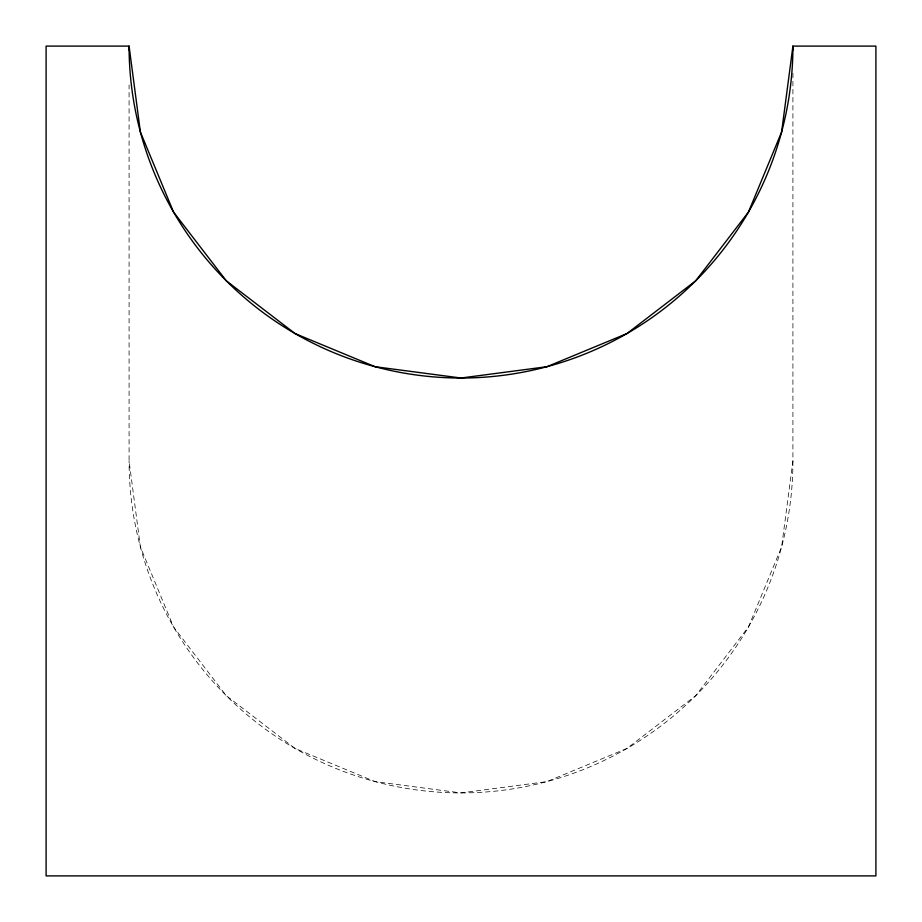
<?xml version="1.0" encoding="UTF-8"?>
<svg xmlns="http://www.w3.org/2000/svg" width="922" height="922" viewBox="0 0 922 922"><rect width="100%" height="100%" fill="white"/><g stroke="black" fill="none" stroke-linecap="round" stroke-linejoin="round"><path stroke-width="0.69" stroke-dasharray="4.61 3.46" d="M792.92 73.207L792.92 461L781.614 546.907L748.457 626.96L695.707 695.707L626.96 748.457L546.907 781.614L461 792.92L375.093 781.614L295.04 748.457L226.293 695.707L173.543 626.96L140.386 546.907L129.08 461L129.08 84.997M792.92 461A331.92 331.92 0 0 1 461 792.92A331.92 331.92 0 0 1 129.08 461"/><path stroke-width="1.38" d="M792.92 50.422L792.92 46.1L875.9 46.1L875.9 875.9L46.1 875.9L46.1 46.1L129.08 46.1A331.92 331.92 0 0 0 461 378.02L546.907 366.714L626.96 333.557L695.707 280.807L748.457 212.06L781.614 132.007L792.92 46.1A331.92 331.92 0 0 1 461 378.02L375.093 366.714L295.04 333.557L226.293 280.807L173.543 212.06L140.386 132.007L129.08 46.1L129.08 50.422"/></g></svg>
